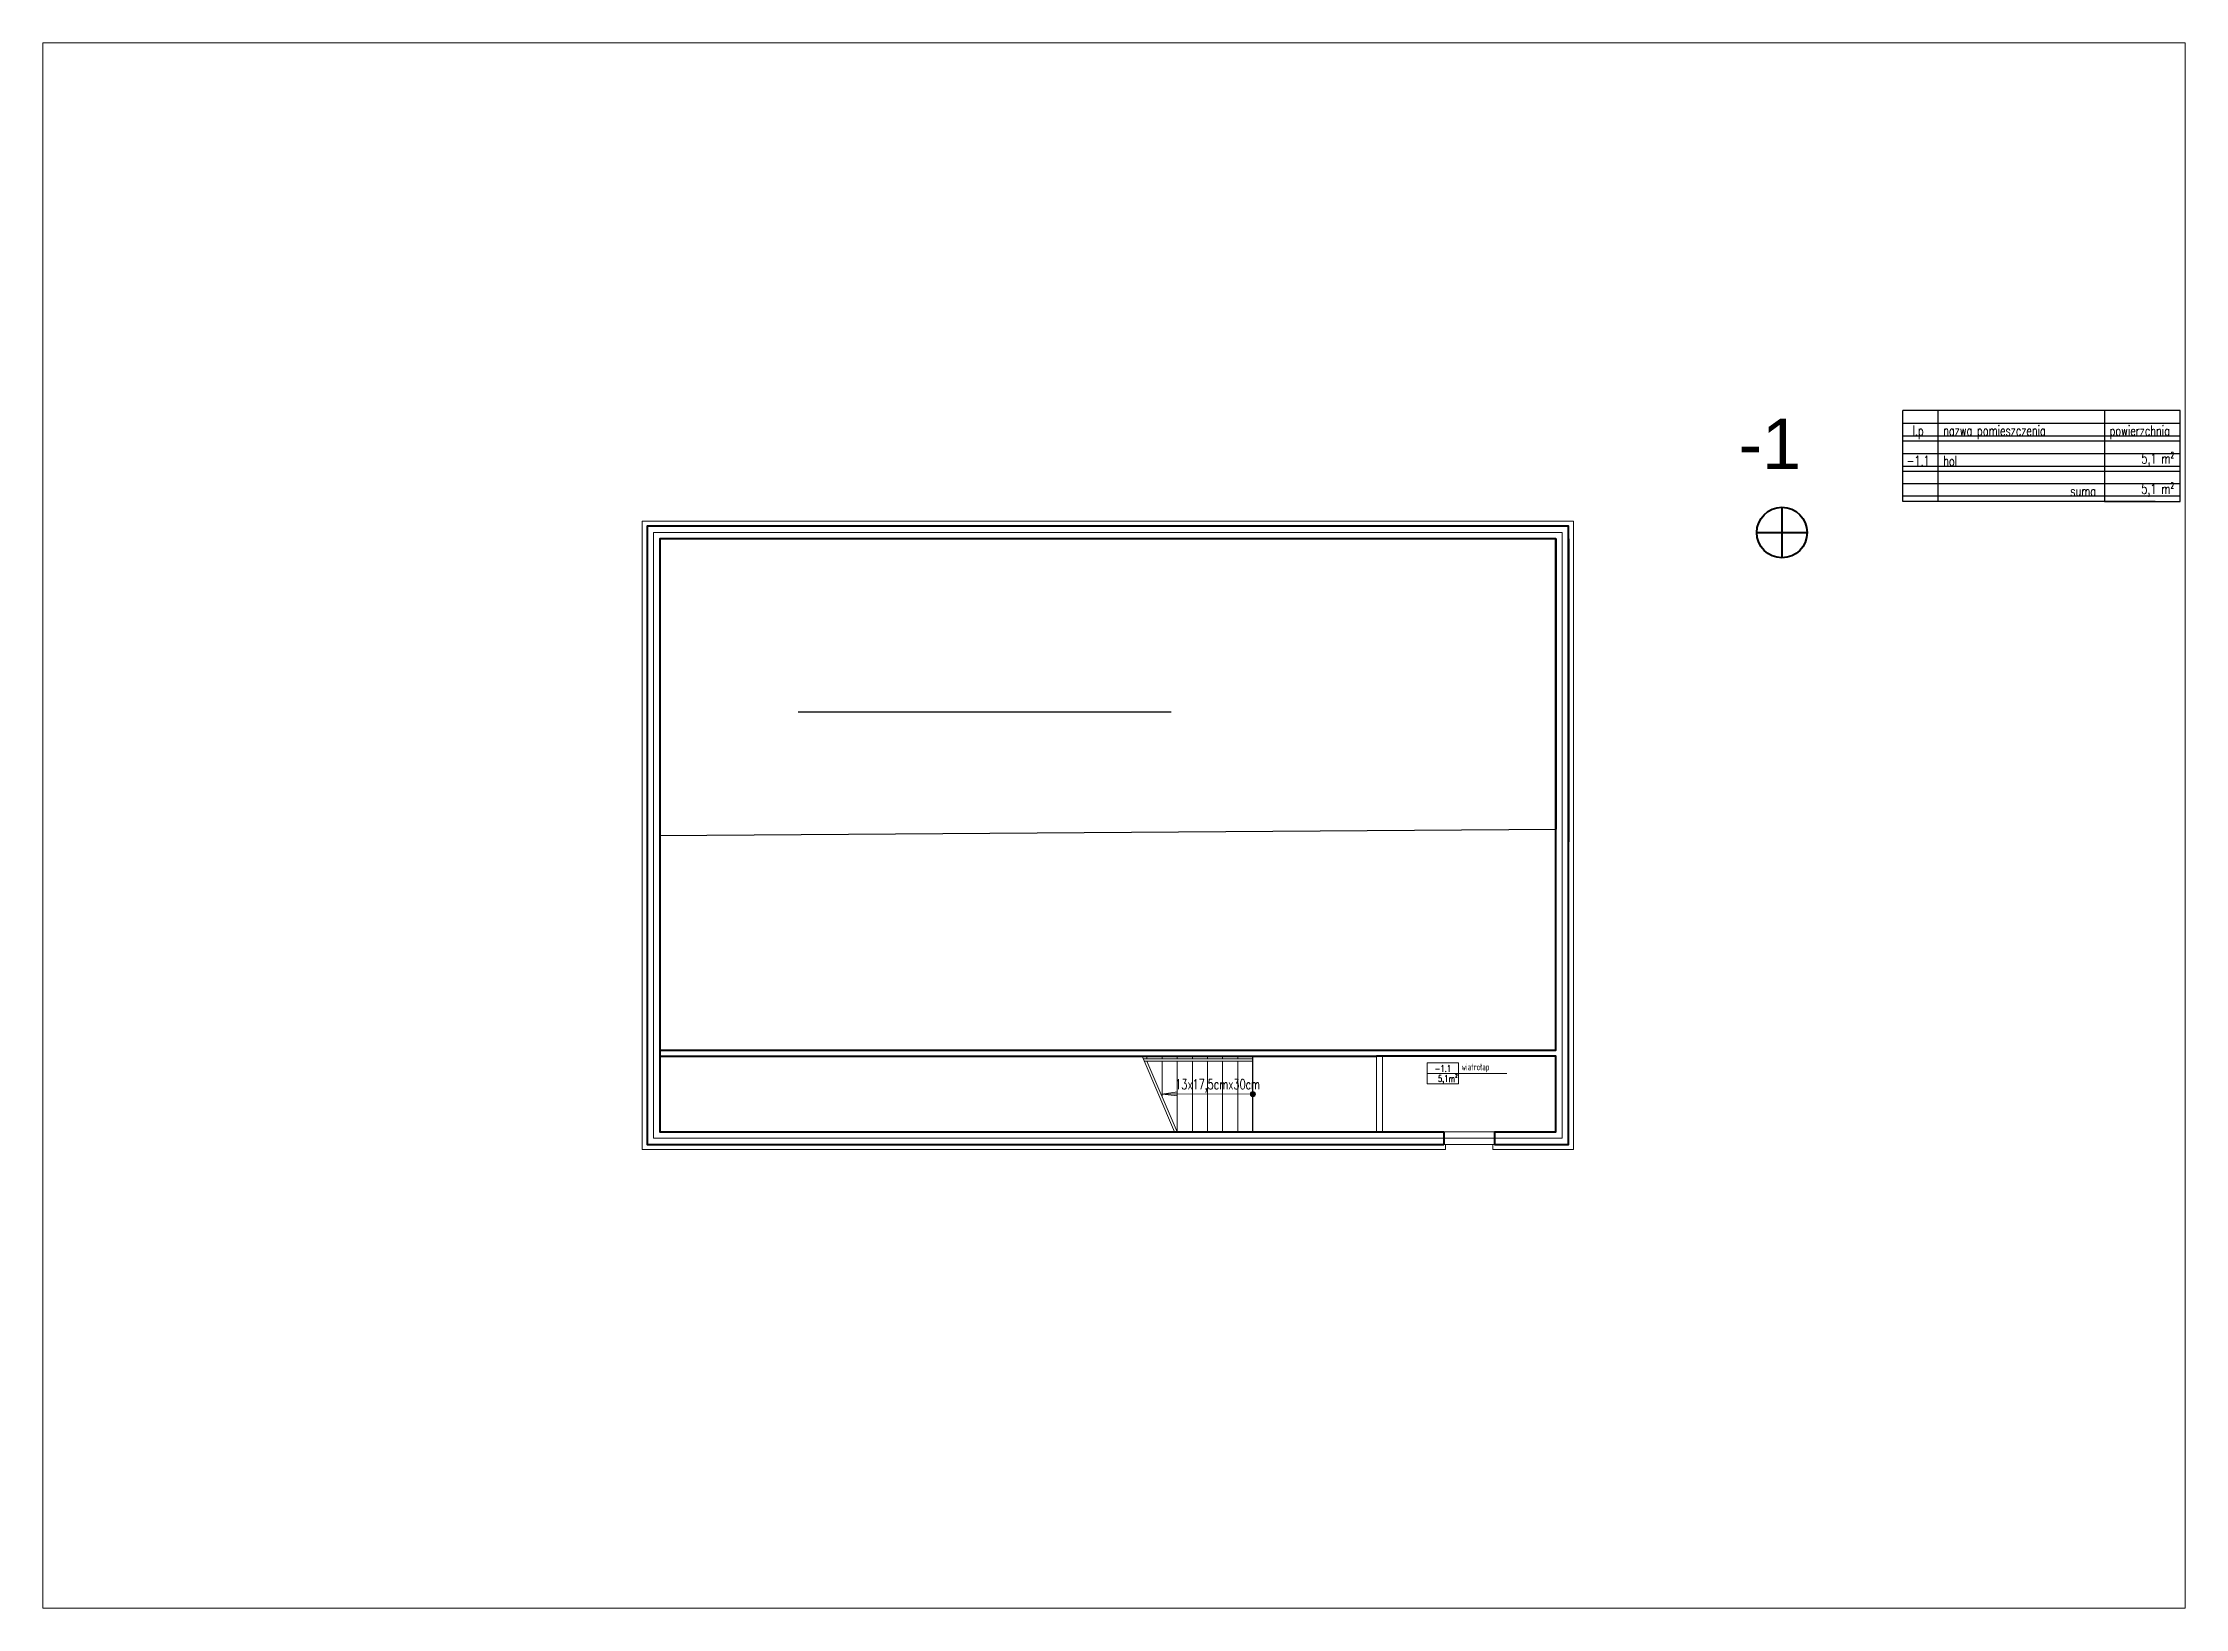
# Paper-space layout '3 (-1)' of a CAD drawing. Header units: millimetres. Extents: x -25 to 399, y -14 to 297.
# The model-space entities are those that its viewports show. They can reach past a viewport. Long polylines and large blocks are cut down to what shows.
import ezdxf
from ezdxf.enums import TextEntityAlignment as Align

# ---------------------------------------------------------------- set-up
doc = ezdxf.new("R2010")
doc.units = ezdxf.units.MM
doc.linetypes.add('DASHDOT', pattern=[25.4, 12.7, -6.35, 0, -6.35])
doc.linetypes.add('DASHED', pattern=[19.05, 12.7, -6.35])
for name, color, linetype, lineweight in [('A- NAD', 111, 'DASHED', 15), ('A-MEBLE', 253, 'Continuous', 5), ('A-OSIE', 7, 'DASHDOT', 0), ('A-WIDOK', 111, 'Continuous', 15), ('A-wykończenia', 6, 'Continuous', 13), ('A16_OPIS_POM', 2, 'Continuous', 9), ('sciany murowane', 3, 'Continuous', 40)]:
    doc.layers.add(name, color=color, linetype=linetype, lineweight=lineweight)
doc.styles.add('ROMANS', font='romans', dxfattribs={"width": 0.7})
doc.styles.get("Standard").update_dxf_attribs({"font": 'arial.ttf'})

# ---------------------------------------------------------------- blocks, each defined once
blk = doc.blocks.new('A$C75C05469')
at = {"layer": 'A-WIDOK'}
h = blk.add_hatch(color=256, dxfattribs=at)
h.dxf.hatch_style = 1
h.paths.add_polyline_path([(9.8, -60), (-4.9, -30)])
h.paths.add_polyline_path([(4, 0), (0.1, 30), (0, 30), (-4, 0)])
blk.add_lwpolyline([(0.1, 30), (4, 0), (-4, 0), (0, 30)], dxfattribs=at)
blk = doc.blocks.new('A$C7FAA0F24')
at = {"layer": 'A-WIDOK'}
h = blk.add_hatch(color=256, dxfattribs=at)
h.dxf.hatch_style = 1
h.paths.add_polyline_path([(935, 75, 0.414214), (930, 80), (930, 70, 0.414214)])
h.paths.add_polyline_path([(930, 75.1), (925, 75.1, 0.003547), (925, 75, 0.414214), (930, 70)])
h.paths.add_polyline_path([(930, 80, 0.410064), (925, 75.1), (930, 75.1)])
at = {"layer": 'A-MEBLE'}
for p, q in [((710.3, 150), (774.6, 0)), ((712.4, 145), (930, 145)), ((714.6, 140), (930, 140)), ((720, 140), (780, 0))]:
    blk.add_line(p, q, dxfattribs=at)
at = {"layer": 'A-WIDOK'}
for p, q in [((710.3, 150), (930, 150)), ((720, 150), (720, 145)), ((750, 150), (750, 145)), ((750, 70), (750, 140)), ((780, 150), (780, 145)), ((780, 140), (780, 0)), ((810, 150), (810, 145)), ((810, 140), (810, 0)), ((840, 150), (840, 145)), ((840, 140), (840, 0)), ((870, 150), (870, 145)), ((870, 140), (870, 0)), ((900, 150), (900, 145)), ((900, 140), (900, 0)), ((930, 150), (930, 0)), ((752.4, 75.5), (930, 75.1))]:
    blk.add_line(p, q, dxfattribs=at)
blk.add_circle((930, 75), 5, dxfattribs=at)
at = {"rotation": 90.8398903459813}
blk.add_blockref('A$C75C05469', (780, 75.4), dxfattribs=at)
at = {"layer": 'A-WIDOK', "insert": (776.3, 104.5), "char_height": 20, "attachment_point": 1, "style": 'ROMANS'}
blk.add_mtext_dynamic_manual_height_columns('13x17,5cmx30cm', width=227.682, gutter_width=12.5, heights=[0], dxfattribs=at)
blk = doc.blocks.new('A$C078D0F1A')
at = {"layer": 'sciany murowane'}
for p, q in [((0, 50), (0, -50)), ((-50, 0), (50, 0))]:
    blk.add_line(p, q, dxfattribs=at)
blk.add_circle((0, 0), 50, dxfattribs=at)
blk = doc.blocks.new('opis-pomieszczenie')
for p, q in [((-64.8, 0), (99.9, 0)), ((0, 21.8), (0, -21.4))]:
    blk.add_line(p, q)
blk.add_lwpolyline([(0, 21.8), (-64.8, 21.8), (-64.8, -21.4), (0, -21.4)])
at = {"style": 'ROMANS', "width": 0.7}
for s, height, p in [('m', 14.3, (-13.8, -18)), ('2', 7.15, (-4.6, -8.4))]:
    blk.add_text(s, height=height, dxfattribs=at).set_placement(p, align=Align.CENTER)
blk.add_attdef('NR', text='', height=14.3, dxfattribs=at).set_placement((-32.4, 2.8), align=Align.CENTER)
for tag, p in [('POMIESZCZENIE', (6.3, 3.9)), ('POS', (6.3, -17.6))]:
    blk.add_attdef(tag, p, '', height=14.3, dxfattribs=at)
blk.add_attdef('POW', text='', height=14.3, dxfattribs=at).set_placement((-27, -17.4), align=Align.RIGHT)

msp = doc.modelspace()

# ---------------------------------------------------------------- linework, layer by layer
for p, q in [((19091.8, 8740.06), (19091.8, 8920.06)), ((19161.8, 8740.06), (19161.8, 8920.06)), ((19491.8, 8920.06), (19491.8, 8740.06)), ((19491.8, 8920.06), (19491.8, 8740.06)), ((19091.8, 8860.06), (19641.8, 8860.06)), ((19091.8, 8800.06), (19641.8, 8800.06)), ((19591.8, 8740.06), (19091.8, 8740.06)), ((19591.8, 8740.06), (19091.8, 8740.06)), ((19491.8, 8740.06), (19091.8, 8740.06)), ((18404.26, 8371.75), (18404.26, 8090.75)), ((16903.04, 8323.25), (17642.02, 8323.25)), ((16629.26, 8078.25), (18404.26, 8090.75)), ((16629.26, 8078.25), (16629.26, 7490.75)), ((17804.26, 7490.75), (17804.26, 7640.75)), ((16629.26, 7490.75), (17216.76, 7490.75))]:
    msp.add_line(p, q)
at = {"color": 4}
for p, q in [((19091.8, 8895.06), (19641.8, 8895.06)), ((19091.8, 8870.06), (19641.8, 8870.06)), ((19091.8, 8835.06), (19641.8, 8835.06)), ((19091.8, 8810.06), (19641.8, 8810.06)), ((19641.8, 8775.06), (19091.8, 8775.06)), ((19641.8, 8750.06), (19091.8, 8750.06))]:
    msp.add_line(p, q, dxfattribs=at)
for points in [[(19491.8, 8740.06), (19641.8, 8740.06), (19641.8, 8920.06), (19091.8, 8920.06)], [(19591.8, 8740.06), (19591.8, 8740.06), (19591.8, 8740.06)]]:
    msp.add_lwpolyline(points)
at = {"layer": 'A- NAD', "ltscale": 2}
for p, q in [((18049.26, 7640.75), (18049.26, 7490.75)), ((18061.26, 7640.75), (18061.26, 7490.75)), ((18282.76, 7490.75), (18182.76, 7490.75)), ((18182.76, 7465.75), (18282.76, 7465.75))]:
    msp.add_line(p, q, dxfattribs=at)
at = {"layer": 'A-OSIE', "ltscale": 2}
msp.add_lwpolyline([(16616.76, 7478.25), (18416.76, 7478.25), (18416.76, 8678.25), (16616.76, 8678.25)], close=True, dxfattribs=at)
at = {"layer": 'A-wykończenia', "ltscale": 10}
msp.add_lwpolyline([(18279.76, 7465.75), (18279.76, 7455.75), (18439.26, 7455.75), (18439.26, 8700.75), (16594.26, 8700.75), (16594.26, 7455.75), (18185.76, 7455.75), (18185.76, 7465.75)], dxfattribs=at)
at = {"layer": 'sciany murowane'}
for p, q in [((18404.26, 8665.75), (18404.26, 8090.75)), ((18429.26, 8665.75), (18429.26, 8065.75)), ((16629.26, 7640.75), (18049.26, 7640.75)), ((18182.76, 7490.75), (18182.76, 7465.75)), ((18282.76, 7490.75), (18282.76, 7465.75))]:
    msp.add_line(p, q, dxfattribs=at)
for points in [[(18282.76, 7465.75), (18429.26, 7465.75), (18429.26, 8690.75), (16604.26, 8690.75), (16604.26, 7465.75), (18182.76, 7465.75)], [(16629.26, 7652.75), (18404.26, 7652.75), (18404.26, 8665.75), (16629.26, 8665.75), (16629.26, 7490.75), (18049.26, 7490.75)], [(18282.76, 7490.75), (18404.26, 7490.75), (18404.26, 7640.75), (18049.26, 7640.75)], [(18049.26, 7490.75), (18182.76, 7490.75)]]:
    msp.add_lwpolyline(points, dxfattribs=at)

# ---------------------------------------------------------------- block references
for name, p in [('A$C078D0F1A', (18852.45, 8678.25)), ('A$C7FAA0F24', (16874.26, 7490.75))]:
    msp.add_blockref(name, p)
at = {"layer": 'A16_OPIS_POM'}
ref = msp.add_blockref('opis-pomieszczenie', (18211.8, 7606.51), dxfattribs=dict(at, xscale=0.9600000000064028, yscale=0.9600000000064028, zscale=0.9600000000064028))
ref.add_attrib('NR', '-1.1', dxfattribs={"layer": '0', "height": 13.44, "style": 'ROMANS', "width": 0.75}).set_placement((18180.71, 7609.66), align=Align.CENTER)
ref.add_attrib('POMIESZCZENIE', 'wiatrołap', (18217.85, 7612.82), dxfattribs={"layer": '0', "height": 13.44, "style": 'ROMANS', "width": 0.7})
ref.add_attrib('POW', '5,1', dxfattribs={"layer": '0', "height": 13.44, "style": 'ROMANS', "width": 0.7}).set_placement((18191.35, 7589.8), align=Align.RIGHT)

# ---------------------------------------------------------------- texts
at = {"insert": (18766.41, 8903.95), "char_height": 100, "attachment_point": 1}
msp.add_mtext_dynamic_manual_height_columns('-1', width=106.5721, gutter_width=12.5, heights=[0], dxfattribs=at)
at = {"char_height": 20, "attachment_point": 1, "style": 'ROMANS'}
for s, insert in [('l.p', (19111.35, 8890.15)), ('nazwa pomieszczenia', (19171.86, 8890.15)), ('powierzchnia', (19501.86, 8890.06)), ('-1.1', (19099.48, 8830.27)), ('hol', (19171.86, 8830.27)), ('5,1 m²', (19564.75, 8834.9)), ('suma', (19423.93, 8770.27)), ('5,1 m²', (19564.67, 8774.9))]:
    msp.add_mtext_dynamic_manual_height_columns(s, width=227.6824, gutter_width=12.5, heights=[0], dxfattribs=dict(at, insert=insert))

psp = doc.layouts.new('3 (-1)')

# ---------------------------------------------------------------- viewports
at = {"layer": '0'}
psp.add_viewport(center=(187.07, 141.45), size=(424.46, 310.1192), view_center_point=(17529.08, 8097.91), view_height=3101.1925, dxfattribs=at)

doc.saveas('drawing.dxf')
